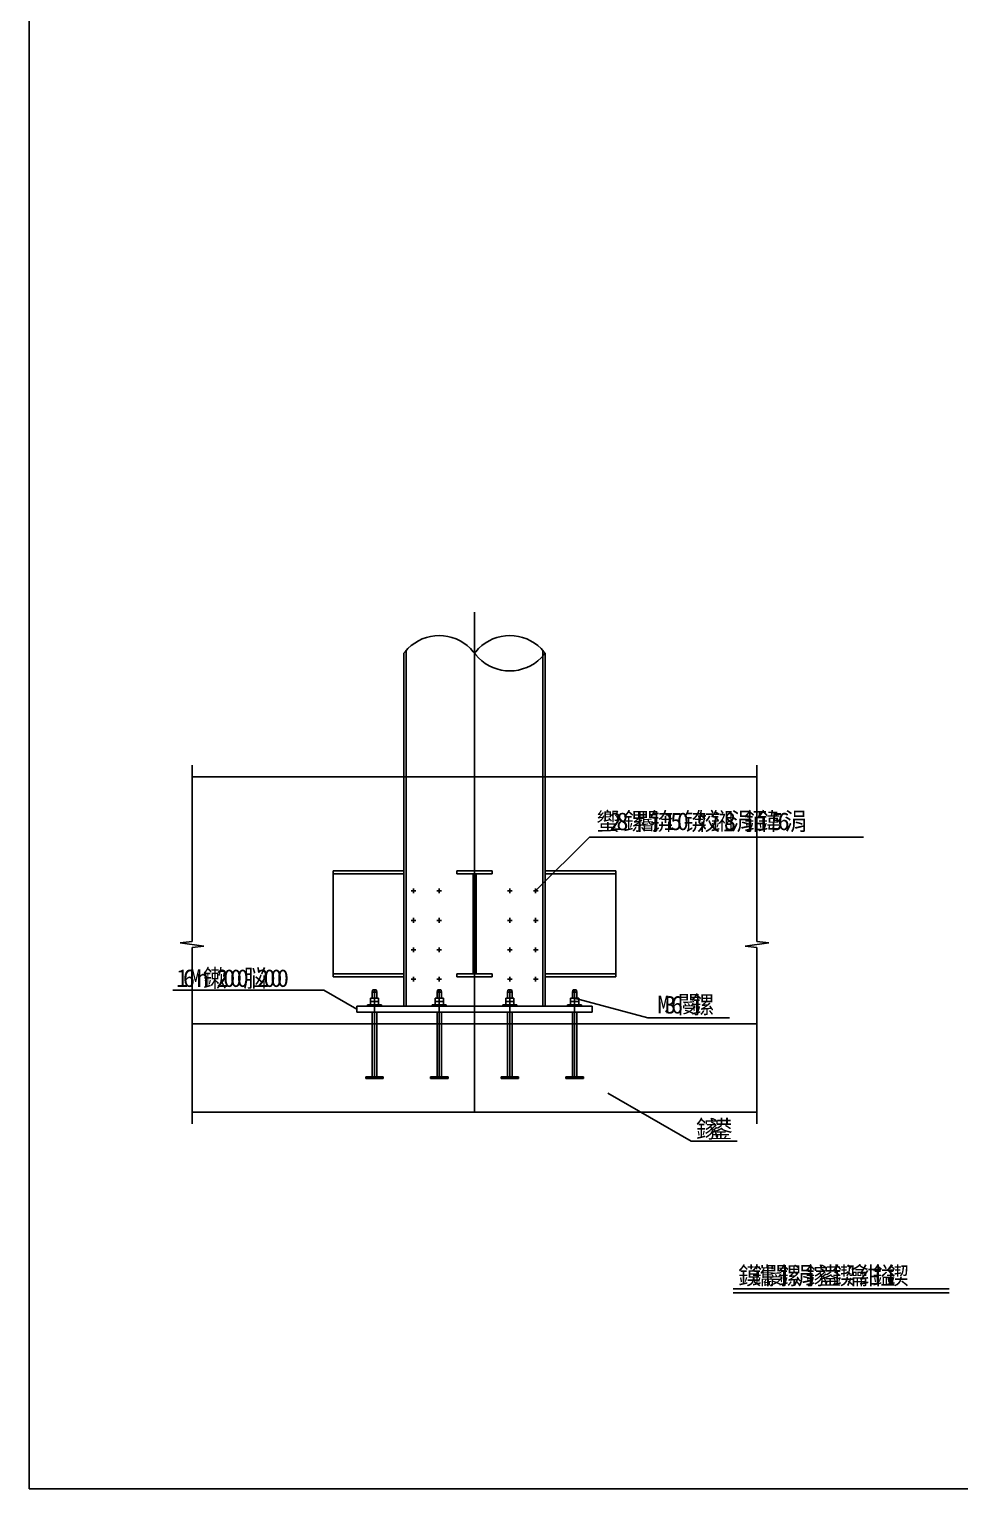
# Model space of a CAD drawing. Header units: metres. Extents: x 0 to 420, y 0 to 297.
# Drawn here: x 0 to 113.1, y 0 to 177.4 of the extents above; entities that cross this region are included whole.
import ezdxf

# ---------------------------------------------------------------- set-up
doc = ezdxf.new("R2010")
doc.units = ezdxf.units.M
doc.layers.add(' ', color=7, linetype='Continuous')

msp = doc.modelspace()

# ---------------------------------------------------------------- linework, layer by layer
at = {"layer": ' '}
for p, q in [((54.13, 45.79), (54.13, 106.58)), ((45.55, 58.66), (45.55, 101.57)), ((45.83, 58.66), (45.83, 101.92)), ((62.43, 58.66), (62.43, 101.92)), ((62.71, 58.66), (62.71, 101.57)), ((19.8, 66.55), (19.8, 87.98)), ((88.46, 66.55), (88.46, 87.98)), ((19.8, 86.55), (88.46, 86.55)), ((68.09, 79.21), (61.56, 72.68)), ((68.09, 79.21), (101.39, 79.21)), ((36.96, 62.24), (36.96, 75.11)), ((36.96, 75.11), (45.55, 75.11)), ((36.96, 74.75), (45.55, 74.75)), ((56.27, 75.11), (51.98, 75.11)), ((51.98, 75.11), (51.98, 74.75)), ((56.27, 74.75), (51.98, 74.75)), ((53.95, 62.59), (53.95, 74.75)), ((54.31, 62.59), (54.31, 74.75)), ((56.27, 75.11), (56.27, 74.75)), ((71.29, 75.11), (62.71, 75.11)), ((62.71, 75.11), (68.43, 75.11)), ((71.29, 74.75), (62.71, 74.75)), ((71.29, 62.24), (71.29, 75.11)), ((46.7, 72.96), (46.7, 72.39)), ((49.84, 72.96), (49.84, 72.39)), ((58.42, 72.96), (58.42, 72.39)), ((61.56, 72.96), (61.56, 72.39)), ((46.98, 72.68), (46.41, 72.68)), ((50.12, 72.68), (49.55, 72.68)), ((58.13, 72.68), (58.71, 72.68)), ((61.28, 72.68), (61.85, 72.68)), ((46.7, 69.39), (46.7, 68.82)), ((49.84, 69.39), (49.84, 68.82)), ((58.42, 69.39), (58.42, 68.82)), ((61.56, 69.39), (61.56, 68.82)), ((46.98, 69.1), (46.41, 69.1)), ((50.12, 69.1), (49.55, 69.1)), ((58.13, 69.1), (58.71, 69.1)), ((61.28, 69.1), (61.85, 69.1)), ((19.8, 66.55), (18.37, 66.36)), ((21.23, 65.98), (18.37, 66.36)), ((21.23, 65.98), (19.8, 65.79)), ((19.8, 44.36), (19.8, 65.79)), ((46.7, 65.81), (46.7, 65.24)), ((49.84, 65.81), (49.84, 65.24)), ((58.42, 65.81), (58.42, 65.24)), ((61.56, 65.81), (61.56, 65.24)), ((87.03, 65.98), (89.89, 66.36)), ((87.03, 65.98), (88.46, 65.79)), ((88.46, 66.55), (89.89, 66.36)), ((88.46, 44.36), (88.46, 65.79)), ((46.98, 65.53), (46.41, 65.53)), ((50.12, 65.53), (49.55, 65.53)), ((58.13, 65.53), (58.71, 65.53)), ((61.28, 65.53), (61.85, 65.53)), ((36.96, 62.59), (45.55, 62.59)), ((36.96, 62.24), (45.55, 62.24)), ((46.7, 62.24), (46.7, 61.66)), ((49.84, 62.24), (49.84, 61.66)), ((51.98, 62.59), (51.98, 62.24)), ((56.27, 62.59), (51.98, 62.59)), ((56.27, 62.24), (51.98, 62.24)), ((56.27, 62.59), (56.27, 62.24)), ((58.42, 62.24), (58.42, 61.66)), ((61.56, 62.24), (61.56, 61.66)), ((71.29, 62.59), (62.71, 62.59)), ((71.29, 62.24), (62.71, 62.24)), ((35.82, 60.61), (17.44, 60.61)), ((35.82, 60.61), (39.82, 58.3)), ((41.78, 60.66), (41.7, 60.38)), ((41.7, 60.38), (41.7, 59.66)), ((41.7, 60.38), (42.24, 60.38)), ((41.78, 60.66), (42.16, 60.66)), ((41.97, 49.86), (41.97, 60.66)), ((42.16, 60.66), (42.24, 60.38)), ((42.24, 60.38), (42.24, 59.66)), ((46.98, 61.95), (46.41, 61.95)), ((50.12, 61.95), (49.55, 61.95)), ((49.65, 60.66), (49.57, 60.38)), ((49.57, 60.38), (49.57, 59.66)), ((49.57, 60.38), (50.11, 60.38)), ((49.65, 60.66), (50.02, 60.66)), ((49.84, 49.86), (49.84, 60.66)), ((50.02, 60.66), (50.11, 60.38)), ((50.11, 60.38), (50.11, 59.66)), ((58.13, 61.95), (58.71, 61.95)), ((58.23, 60.66), (58.15, 60.38)), ((58.15, 60.38), (58.15, 59.66)), ((58.15, 60.38), (58.69, 60.38)), ((58.23, 60.66), (58.61, 60.66)), ((58.42, 49.86), (58.42, 60.66)), ((58.61, 60.66), (58.69, 60.38)), ((58.69, 60.38), (58.69, 59.66)), ((61.28, 61.95), (61.85, 61.95)), ((66.1, 60.66), (66.02, 60.38)), ((66.02, 60.38), (66.02, 59.66)), ((66.02, 60.38), (66.56, 60.38)), ((66.1, 60.66), (66.47, 60.66)), ((66.29, 49.86), (66.29, 60.66)), ((66.47, 60.66), (66.56, 60.38)), ((66.56, 60.38), (66.56, 59.66)), ((39.82, 58.66), (68.43, 58.66)), ((39.82, 58.66), (39.82, 57.95)), ((41.11, 58.83), (42.83, 58.83)), ((41.11, 58.83), (41.11, 58.66)), ((41.11, 58.66), (42.83, 58.66)), ((41.47, 59.66), (41.47, 58.83)), ((41.47, 59.66), (42.47, 59.66)), ((41.47, 59.23), (42.47, 59.23)), ((42.47, 59.66), (42.47, 58.83)), ((42.83, 58.83), (42.83, 58.66)), ((48.98, 58.83), (50.7, 58.83)), ((48.98, 58.83), (48.98, 58.66)), ((48.98, 58.66), (50.7, 58.66)), ((49.34, 59.66), (50.34, 59.66)), ((49.34, 59.66), (49.34, 58.83)), ((49.34, 59.23), (50.34, 59.23)), ((50.34, 59.66), (50.34, 58.83)), ((50.7, 58.83), (50.7, 58.66)), ((57.56, 58.83), (57.56, 58.66)), ((57.56, 58.83), (59.28, 58.83)), ((57.56, 58.66), (59.28, 58.66)), ((57.92, 59.66), (57.92, 58.83)), ((57.92, 59.66), (58.92, 59.66)), ((57.92, 59.23), (58.92, 59.23)), ((58.92, 59.66), (58.92, 58.83)), ((59.28, 58.83), (59.28, 58.66)), ((65.43, 58.83), (65.43, 58.66)), ((65.43, 58.83), (67.15, 58.83)), ((65.43, 58.66), (67.15, 58.66)), ((65.79, 59.66), (65.79, 58.83)), ((65.79, 59.66), (66.79, 59.66)), ((65.79, 59.23), (66.79, 59.23)), ((75.21, 57.27), (66.29, 59.66)), ((66.79, 59.66), (66.79, 58.83)), ((67.15, 58.83), (67.15, 58.66)), ((68.43, 58.66), (68.43, 57.95)), ((39.82, 57.95), (68.43, 57.95)), ((41.7, 57.95), (41.7, 50.08)), ((42.24, 57.95), (42.24, 50.08)), ((49.57, 57.95), (49.57, 50.08)), ((50.11, 57.95), (50.11, 50.08)), ((58.15, 57.95), (58.15, 50.08)), ((58.69, 57.95), (58.69, 50.08)), ((66.02, 57.95), (66.02, 50.08)), ((66.56, 57.95), (66.56, 50.08)), ((75.21, 57.27), (85.13, 57.27)), ((19.8, 56.52), (88.46, 56.52)), ((40.9, 50.08), (43.04, 50.08)), ((40.9, 50.08), (40.9, 49.86)), ((40.9, 49.86), (43.04, 49.86)), ((43.04, 50.08), (43.04, 49.86)), ((48.76, 50.08), (50.91, 50.08)), ((48.76, 50.08), (48.76, 49.86)), ((48.76, 49.86), (50.91, 49.86)), ((50.91, 50.08), (50.91, 49.86)), ((57.35, 50.08), (57.35, 49.86)), ((57.35, 50.08), (59.49, 50.08)), ((57.35, 49.86), (59.49, 49.86)), ((59.49, 50.08), (59.49, 49.86)), ((65.21, 50.08), (65.21, 49.86)), ((65.21, 50.08), (67.36, 50.08)), ((65.21, 49.86), (67.36, 49.86)), ((67.36, 50.08), (67.36, 49.86)), ((80.45, 42.26), (70.32, 48.11)), ((19.8, 45.79), (88.46, 45.79)), ((86.07, 42.26), (80.45, 42.26))]:
    msp.add_line(p, q, dxfattribs=at)
for points in [[(54.13, 101.57), (53.98, 101.76), (53.63, 102.15), (53.24, 102.5), (52.82, 102.81), (52.37, 103.09), (51.89, 103.31), (51.39, 103.49), (50.88, 103.62), (50.36, 103.69), (49.84, 103.72), (49.31, 103.69), (48.79, 103.62), (48.28, 103.49), (47.78, 103.31), (47.31, 103.09), (46.86, 102.81), (46.43, 102.5), (46.04, 102.15), (45.69, 101.76), (45.55, 101.57)], [(62.71, 101.57), (62.57, 101.76), (62.21, 102.15), (61.82, 102.5), (61.4, 102.81), (60.95, 103.09), (60.47, 103.31), (59.98, 103.49), (59.47, 103.62), (58.95, 103.69), (58.42, 103.72), (57.89, 103.69), (57.37, 103.62), (56.86, 103.49), (56.37, 103.31), (55.89, 103.09), (55.44, 102.81), (55.02, 102.5), (54.63, 102.15), (54.27, 101.76), (54.13, 101.57)], [(54.13, 101.57), (54.27, 101.39), (54.63, 101), (55.02, 100.65), (55.44, 100.33), (55.89, 100.06), (56.37, 99.84), (56.86, 99.66), (57.37, 99.53), (57.89, 99.45), (58.42, 99.43), (58.95, 99.45), (59.47, 99.53), (59.98, 99.66), (60.47, 99.84), (60.95, 100.06), (61.4, 100.33), (61.82, 100.65), (62.21, 101), (62.57, 101.39), (62.71, 101.57)]]:
    msp.add_lwpolyline(points, dxfattribs=at)
for p, q in [((0, 296.97), (0, 0)), ((85.57, 24.3), (111.81, 24.3)), ((85.57, 23.83), (111.81, 23.83)), ((0, 0), (420, 0))]:
    msp.add_line(p, q)

# ---------------------------------------------------------------- texts
for s, p in [('蠁', (68.93, 80.07)), ('2', (70.56, 80.07)), ('8', (71.38, 80.07)), ('鏍', (72.2, 80.07)), ('閽', (73.83, 80.07)), ('锛', (75.46, 80.07)), ('1', (77.09, 80.07)), ('5', (77.91, 80.07)), ('0', (78.73, 80.07)), ('锛', (79.54, 80.07)), ('姣', (81.17, 80.07)), ('鎺', (82.81, 80.07)), ('8', (84.44, 80.07)), ('涓', (85.26, 80.07)), ('銆', (86.89, 80.07)), ('鍏', (88.52, 80.07)), ('5', (90.15, 80.07)), ('6', (90.97, 80.07)), ('涓', (91.79, 80.07)), ('1', (17.87, 61.01)), ('6', (18.69, 61.01)), ('M', (19.5, 61.01)), ('n', (20.32, 61.01)), ('鏉', (21.14, 61.01)), ('2', (22.77, 61.01)), ('0', (23.58, 61.01)), ('0', (24.4, 61.01)), ('0', (25.22, 61.01)), ('脳', (26.03, 61.01)), ('2', (27.67, 61.01)), ('0', (28.48, 61.01)), ('0', (29.3, 61.01)), ('0', (30.11, 61.01)), ('M', (76.37, 57.78)), ('3', (77.19, 57.78)), ('6', (78.01, 57.78)), ('閿', (78.82, 57.78)), ('鏍', (80.45, 57.78)), ('鎵', (81.06, 42.66)), ('鍙', (82.69, 42.66)), ('鏌', (86.17, 24.84)), ('鑴', (87.8, 24.84)), ('閿', (89.43, 24.84)), ('鏍', (91.06, 24.84)), ('涓', (92.7, 24.84)), ('鎵', (94.33, 24.84)), ('鍙', (95.96, 24.84)), ('鍥', (97.59, 24.84)), ('瀹', (99.23, 24.84)), ('绀', (100.86, 24.84)), ('鎰', (102.49, 24.84)), ('鍥', (104.12, 24.84))]:
    msp.add_text(s, height=2.15, dxfattribs=at).set_placement(p)

doc.saveas('drawing.dxf')
